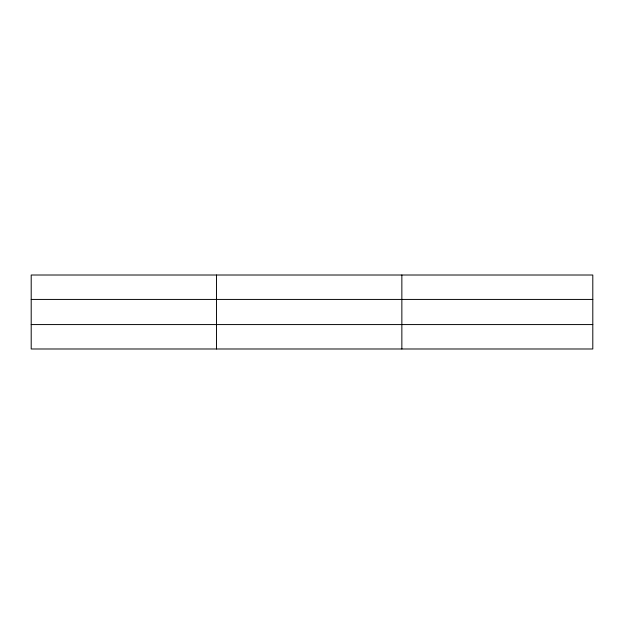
<?xml version="1.0" encoding="UTF-8"?>
<svg xmlns="http://www.w3.org/2000/svg" width="624" height="624" viewBox="0 0 624 624"><rect width="100%" height="100%" fill="white"/><g stroke="black" fill="none" stroke-linecap="round" stroke-linejoin="round"><path stroke-width="0.94" d="M216.528 275.012L216.528 348.988M401.856 275.012L401.856 348.988M592.8 299.426L592.8 275.012L31.2 275.012L31.2 348.988L592.8 348.988L592.8 299.426L31.2 299.426M31.2 324.574L592.8 324.574"/></g></svg>
